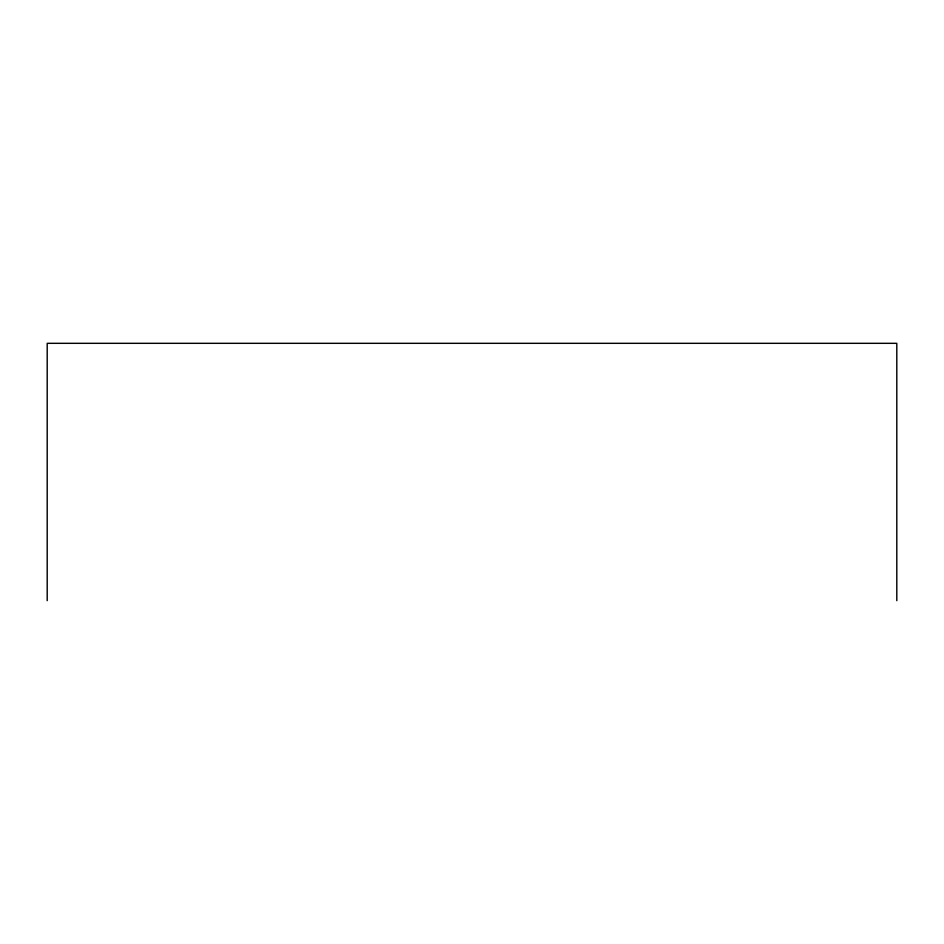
<?xml version="1.0" encoding="UTF-8"?>
<svg xmlns="http://www.w3.org/2000/svg" width="944" height="944" viewBox="0 0 944 944"><rect width="100%" height="100%" fill="white"/><g stroke="black" fill="none" stroke-linecap="round" stroke-linejoin="round"><path stroke-width="1.42" d="M896.8 600.679L896.8 343.321L47.2 343.321L47.2 600.679"/></g></svg>
